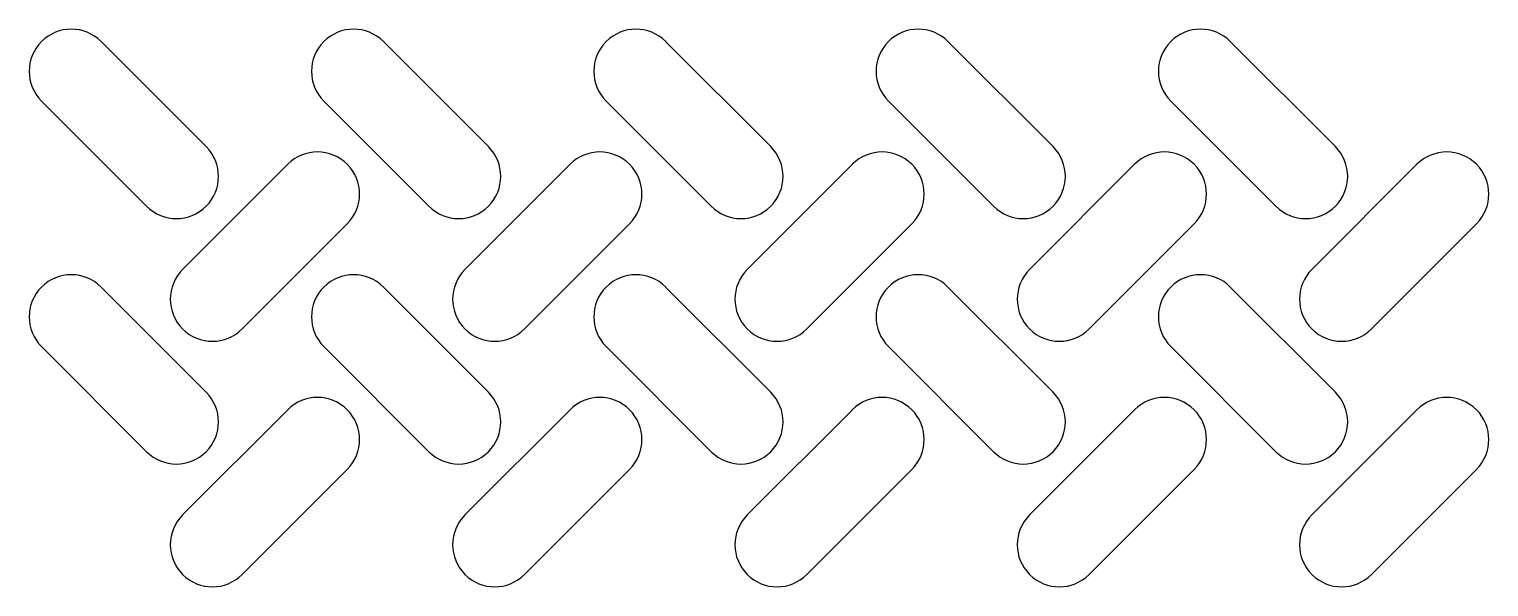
# Model space of a CAD drawing. Header units: millimetres. Extents: x 11.1 to 63.1, y 1.1 to 21.
import ezdxf

# ---------------------------------------------------------------- set-up
doc = ezdxf.new("R2010")
doc.units = ezdxf.units.MM

msp = doc.modelspace()

# ---------------------------------------------------------------- linework, layer by layer
at = {"color": 7, "linetype": 'Continuous', "lineweight": 25}
for p, q in [((17.401, 16.804), (13.657, 20.548)), ((27.461, 16.804), (23.717, 20.548)), ((37.521, 16.804), (33.777, 20.548)), ((47.581, 16.804), (43.837, 20.548)), ((57.641, 16.804), (53.897, 20.548)), ((11.536, 18.426), (15.28, 14.682)), ((21.596, 18.426), (25.34, 14.682)), ((31.656, 18.426), (35.4, 14.682)), ((41.716, 18.426), (45.46, 14.682)), ((51.776, 18.426), (55.52, 14.682)), ((20.309, 16.176), (16.565, 12.432)), ((30.369, 16.176), (26.625, 12.432)), ((40.429, 16.176), (36.685, 12.432)), ((50.489, 16.176), (46.745, 12.432)), ((60.549, 16.176), (56.805, 12.432)), ((18.686, 10.31), (22.43, 14.054)), ((28.746, 10.31), (32.49, 14.054)), ((38.806, 10.31), (42.55, 14.054)), ((48.866, 10.31), (52.61, 14.054)), ((58.926, 10.31), (62.67, 14.054)), ((17.401, 8.06), (13.657, 11.804)), ((27.461, 8.06), (23.717, 11.804)), ((37.521, 8.06), (33.777, 11.804)), ((47.581, 8.06), (43.837, 11.804)), ((57.641, 8.06), (53.897, 11.804)), ((11.536, 9.682), (15.28, 5.938)), ((21.596, 9.682), (25.34, 5.938)), ((31.656, 9.682), (35.4, 5.938)), ((41.716, 9.682), (45.46, 5.938)), ((51.776, 9.682), (55.52, 5.938)), ((20.309, 7.432), (16.565, 3.688)), ((30.369, 7.432), (26.625, 3.688)), ((40.429, 7.432), (36.685, 3.688)), ((50.489, 7.432), (46.745, 3.688)), ((60.549, 7.432), (56.805, 3.688)), ((18.686, 1.566), (22.43, 5.31)), ((28.746, 1.566), (32.49, 5.31)), ((38.806, 1.566), (42.55, 5.31)), ((48.866, 1.566), (52.61, 5.31)), ((58.926, 1.566), (62.67, 5.31))]:
    msp.add_line(p, q, dxfattribs=at)
for centre, start, end in [((12.597, 19.487), 45, 225), ((22.657, 19.487), 45, 225), ((32.717, 19.487), 45, 225), ((42.777, 19.487), 45, 225), ((52.837, 19.487), 45, 225), ((16.341, 15.743), 225, 45), ((26.401, 15.743), 225, 45), ((36.461, 15.743), 225, 45), ((46.521, 15.743), 225, 45), ((56.581, 15.743), 225, 45), ((21.369, 15.115), 315, 135), ((31.429, 15.115), 315, 135), ((41.489, 15.115), 315, 135), ((51.549, 15.115), 315, 135), ((61.609, 15.115), 315, 135), ((12.597, 10.743), 45, 225), ((17.625, 11.371), 135, 315), ((22.657, 10.743), 45, 225), ((27.685, 11.371), 135, 315), ((32.717, 10.743), 45, 225), ((37.745, 11.371), 135, 315), ((42.777, 10.743), 45, 225), ((47.805, 11.371), 135, 315), ((52.837, 10.743), 45, 225), ((57.865, 11.371), 135, 315), ((16.341, 6.999), 225, 45), ((21.369, 6.371), 315, 135), ((26.401, 6.999), 225, 45), ((31.429, 6.371), 315, 135), ((36.461, 6.999), 225, 45), ((41.489, 6.371), 315, 135), ((46.521, 6.999), 225, 45), ((51.549, 6.371), 315, 135), ((56.581, 6.999), 225, 45), ((61.609, 6.371), 315, 135), ((17.625, 2.627), 135, 315), ((27.685, 2.627), 135, 315), ((37.745, 2.627), 135, 315), ((47.805, 2.627), 135, 315), ((57.865, 2.627), 135, 315)]:
    msp.add_arc(centre, 1.5, start, end, dxfattribs=at)

doc.saveas('drawing.dxf')
